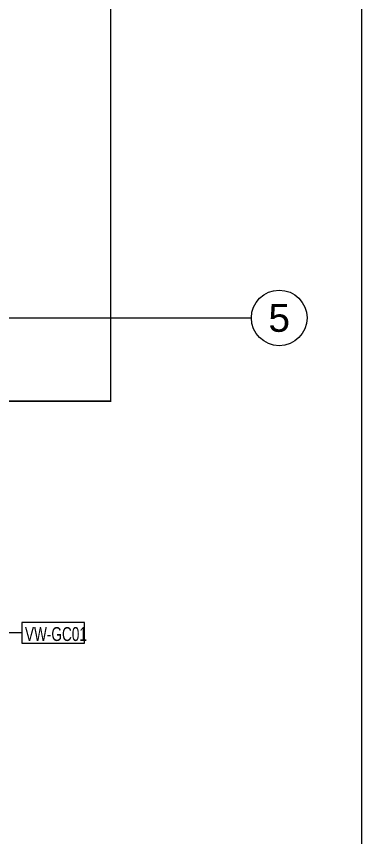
# Model space of a CAD drawing. Extents: x -3709 to 34975, y -230 to 8245.
# Drawn here: x 6207 to 6455, y 2079 to 2669 of the extents above; entities that cross this region are included whole.
import ezdxf
from ezdxf.enums import TextEntityAlignment as Align

# ---------------------------------------------------------------- set-up
doc = ezdxf.new("R2010")
doc.units = 0
doc.linetypes.add('HIDDEN2', pattern=[4.7625, 3.175, -1.5875])
doc.layers.get('0').update_dxf_attribs({"color": 9, "lineweight": 9})
for name, color, linetype, lineweight in [('21', 9, 'Continuous', 9), ('22', 8, 'Continuous', 9), ('24', 9, 'Continuous', 9), ('40A', 9, 'Continuous', 9)]:
    doc.layers.add(name, color=color, linetype=linetype, lineweight=lineweight)
doc.styles.add('Arial', font='arial.ttf', dxfattribs={"height": 2.5})

# ---------------------------------------------------------------- blocks, each defined once
blk = doc.blocks.new('0_aks')
at = {"linetype": 'Continuous'}
blk.add_circle((0, 0), 2, dxfattribs=at)
at = {"style": 'Arial'}
blk.add_attdef('AKS', text='', height=2, dxfattribs=at).set_placement((0, 0), align=Align.MIDDLE_CENTER)
blk = doc.blocks.new('p-aks_vw')
at = {"layer": '24', "ltscale": 2}
blk.add_lwpolyline([(5680, 2140), (5975, 2140)], dxfattribs=at)
at = {"layer": '24', "xscale": 10, "yscale": 10, "zscale": 10}
blk.add_blockref('0_aks', (5995, 2140), dxfattribs=at).add_auto_attribs({'AKS': '5'})
blk = doc.blocks.new('0_wallno')
at = {"color": 0}
blk.add_lwpolyline([(-17, 1.5), (-8, 1.5), (-8, -1.5), (-17, -1.5)], close=True, dxfattribs=at)
blk.add_lwpolyline([(-8, 0), (0, 0)], dxfattribs=at)
at = {"color": 0, "style": 'Arial'}
blk.add_attdef('DUVARNO', text='', height=2, dxfattribs=at).set_placement((-12.5, 0), align=Align.MIDDLE_CENTER)

msp = doc.modelspace()

# ---------------------------------------------------------------- linework, layer by layer
at = {"layer": '21', "linetype": 'HIDDEN2', "ltscale": 0.1, "const_width": 1}
msp.add_lwpolyline([(5750.84, 2392.59), (6274.63, 2392.59), (6274.63, 3241.21), (5750.84, 3241.21)], close=True, dxfattribs=at)
at = {"layer": '40A'}
msp.add_lwpolyline([(80, 4190), (6455.06, 4190), (6455.06, 15), (80, 15)], close=True, dxfattribs=at)

# ---------------------------------------------------------------- block references
at = {"layer": '22'}
ref = msp.add_blockref('0_wallno', (6170.84, 2225.86), dxfattribs=dict(at, xscale=-5, yscale=5, zscale=5))
ref.add_attrib('DUVARNO', 'VW-GC01', dxfattribs={"layer": '0', "height": 10, "style": 'Arial', "width": 0.7}).set_placement((6235.31, 2225.03), align=Align.MIDDLE_CENTER)
at = {"layer": '24'}
msp.add_blockref('p-aks_vw', (400.84, 312.5), dxfattribs=at)

doc.saveas('drawing.dxf')
